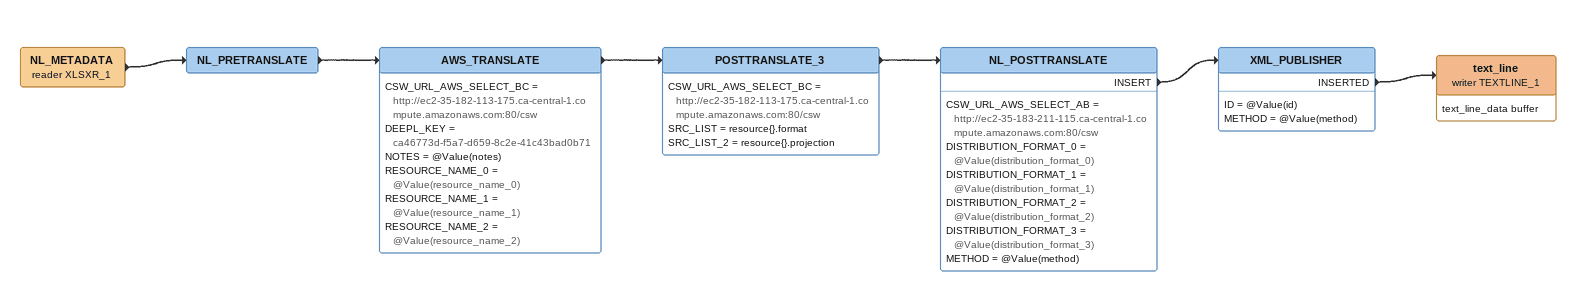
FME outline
NL_METADATA (reader XLSXR_1)
    -> NL_PRETRANSLATE
NL_PRETRANSLATE
    -> AWS_TRANSLATE
AWS_TRANSLATE
    CSW_URL_AWS_SELECT_BC = http://ec2-35-182-113-175.ca-central-1.compute.amazonaws.com:80/csw
    DEEPL_KEY = ca46773d-f5a7-d659-8c2e-41c43bad0b71
    NOTES = @Value(notes)
    RESOURCE_NAME_0 = @Value(resource_name_0)
    RESOURCE_NAME_1 = @Value(resource_name_1)
    RESOURCE_NAME_2 = @Value(resource_name_2)
    -> POSTTRANSLATE_3
POSTTRANSLATE_3
    CSW_URL_AWS_SELECT_BC = http://ec2-35-182-113-175.ca-central-1.compute.amazonaws.com:80/csw
    SRC_LIST = resource{}.format
    SRC_LIST_2 = resource{}.projection
    -> NL_POSTTRANSLATE
NL_POSTTRANSLATE
    CSW_URL_AWS_SELECT_AB = http://ec2-35-183-211-115.ca-central-1.compute.amazonaws.com:80/csw
    DISTRIBUTION_FORMAT_0 = @Value(distribution_format_0)
    DISTRIBUTION_FORMAT_1 = @Value(distribution_format_1)
    DISTRIBUTION_FORMAT_2 = @Value(distribution_format_2)
    DISTRIBUTION_FORMAT_3 = @Value(distribution_format_3)
    METHOD = @Value(method)
    INSERT -> XML_PUBLISHER
XML_PUBLISHER
    ID = @Value(id)
    METHOD = @Value(method)
    INSERTED -> text_line (writer TEXTLINE_1)
text_line (writer TEXTLINE_1)
    attributes: text_line_data buffer
